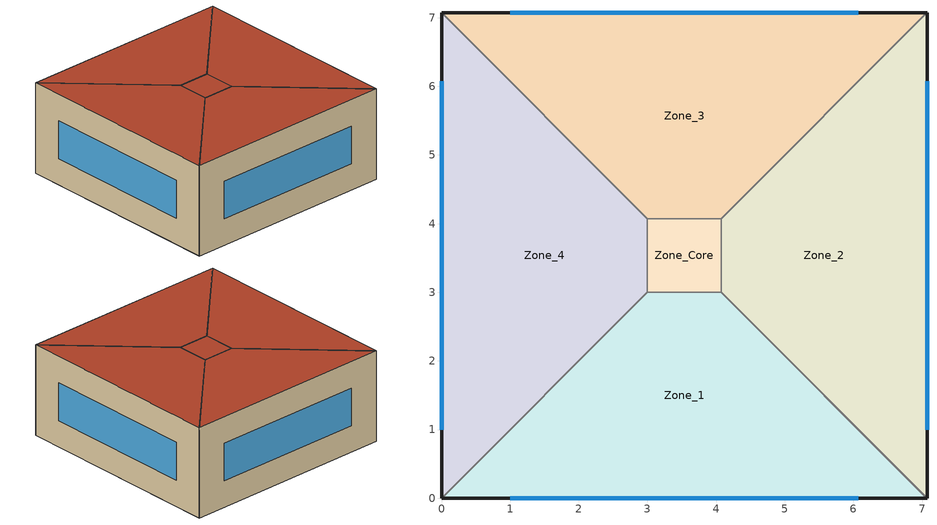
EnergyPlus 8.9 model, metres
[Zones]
Zone_1
 floor ground (Floor_Construction): 0,0 3,3 4.07,3 7.07,0 z0
 wall outside (EWall_Construction): 0,0 7.07,0 z0:3
 wall to Zone_Core (EWall_Construction): 3,3 4.07,3 z0:3
 wall to Zone_4 (EWall_Construction): 0,0 3,3 z0:3
 wall to Zone_2 (EWall_Construction): 7.07,0 4.07,3 z0:3
 window (Window_Construction): 1,0 6.07,0 z0.87:2.13
 roof outside (Roof_Construction): 0,0 7.07,0 4.07,3 3,3 z3
Zone_2
 floor ground (Floor_Construction): 4.07,3 4.07,4.07 7.07,7.07 7.07,0 z0
 wall outside (EWall_Construction): 7.07,0 7.07,7.07 z0:3
 wall to Zone_1 (EWall_Construction): 4.07,3 7.07,0 z0:3
 wall to Zone_Core (EWall_Construction): 4.07,3 4.07,4.07 z0:3
 wall to Zone_3 (EWall_Construction): 4.07,4.07 7.07,7.07 z0:3
 window (Window_Construction): 7.07,1 7.07,6.07 z0.87:2.13
 roof outside (Roof_Construction): 4.07,3 7.07,0 7.07,7.07 4.07,4.07 z3
Zone_3
 floor ground (Floor_Construction): 3,4.07 0,7.07 7.07,7.07 4.07,4.07 z0
 wall outside (EWall_Construction): 7.07,7.07 0,7.07 z0:3
 wall to Zone_Core (EWall_Construction): 3,4.07 4.07,4.07 z0:3
 wall to Zone_2 (EWall_Construction): 4.07,4.07 7.07,7.07 z0:3
 wall to Zone_4 (EWall_Construction): 3,4.07 0,7.07 z0:3
 window (Window_Construction): 6.07,7.07 1,7.07 z0.87:2.13
 roof outside (Roof_Construction): 3,4.07 4.07,4.07 7.07,7.07 0,7.07 z3
Zone_4
 floor ground (Floor_Construction): 0,0 0,7.07 3,4.07 3,3 z0
 wall outside (EWall_Construction): 0,7.07 0,0 z0:3
 wall to Zone_1 (EWall_Construction): 0,0 3,3 z0:3
 wall to Zone_3 (EWall_Construction): 3,4.07 0,7.07 z0:3
 wall to Zone_Core (EWall_Construction): 3,3 3,4.07 z0:3
 window (Window_Construction): 0,6.07 0,1 z0.87:2.13
 roof outside (Roof_Construction): 0,0 3,3 3,4.07 0,7.07 z3
Zone_Core
 floor ground (Floor_Construction): 4.07,4.07 4.07,3 3,3 3,4.07 z0
 roof outside (Roof_Construction): 4.07,4.07 4.07,3 3,3 3,4.07 z3
[Building]
Building: North Axis {deg}=90; Terrain=Suburbs; Loads Convergence Tolerance Value=0.04; Temperature Convergence Tolerance Value {deltaC}=0.4; Solar Distribution=FullExterior; Maximum Number of Warmup Days=25
[SizingPeriod:DesignDay] Day of Month=21; Dry-Bulb Temperature Range Modifier Type=DefaultMultipliers; Humidity Condition Type=Wetbulb; Barometric Pressure {Pa}=98757; Rain Indicator=No; Snow Indicator=No; Daylight Saving Time Indicator=No
Name | Month | Day Type | Maximum Dry-Bulb Temperature {C} | Daily Dry-Bulb Temperature Range {deltaC} | Wetbulb or DewPoint at Maximum Dry-Bulb {C} | Wind Speed {m/s} | Wind Direction {deg} | Solar Model Indicator | Sky Clearness | ASHRAE Clear Sky Optical Depth for Beam Irradiance (taub) | ASHRAE Clear Sky Optical Depth for Diffuse Irradiance (taud)
New Delhi Ann Htg 99.6% Condns DB | 1 | WinterDesignDay | 6.3 | 0 | 6.3 | 0.5 | 270 | ASHRAEClearSky | 0
New Delhi Ann Clg .4% Condns DB=>MWB | 6 | SummerDesignDay | 42 | 9.7 | 22.2 | 3.2 | 320 | ASHRAETau |  | 0 | 1.179
[Material] Thermal Absorptance=0.9
Name | Roughness | Thickness {m} | Conductivity {W/m-K} | Density {kg/m3} | Specific Heat {J/kg-K} | Solar Absorptance | Visible Absorptance
Concrete_mat | Rough | 0.1 | 0.81 | 977 | 830 | 0.65 | 0.65
Plaster_mat | Rough | 0.015 | 0.16 | 600 | 1000 | 0.5 | 0.5
XPS INSULATION | VeryRough | 0.025 | 0.0432394 | 91.30524 | 836.8 | 0.5 | 0.5
Cool Roof Membrane | Smooth | 0.0015 | 0.16 | 1121.29 | 1460 | 0.7 | 0.7
[WindowMaterial:SimpleGlazingSystem]
Testwindow: U-Factor {W/m2-K}=3.3; Solar Heat Gain Coefficient=0.25; Visible Transmittance=0.3
[WindowMaterial:Blind]
BLIND: Slat Orientation=HORIZONTAL; Slat Width {m}=0.025; Slat Separation {m}=0.01875; Slat Thickness {m}=0.001; Slat Angle {deg}=45; Slat Conductivity {W/m-K}=0.1; Slat Beam Solar Transmittance=0; Front Side Slat Beam Solar Reflectance=0.7; Back Side Slat Beam Solar Reflectance=0.7; Slat Diffuse Solar Transmittance=0; Front Side Slat Diffuse Solar Reflectance=0.7; Back Side Slat Diffuse Solar Reflectance=0.7; Slat Beam Visible Transmittance=0; Front Side Slat Beam Visible Reflectance=0.5; Back Side Slat Beam Visible Reflectance=0.5; Slat Diffuse Visible Transmittance=0; Front Side Slat Diffuse Visible Reflectance=0.5; Back Side Slat Diffuse Visible Reflectance=0.5; Slat Infrared Hemispherical Transmittance=0; Front Side Slat Infrared Hemispherical Emissivity=0.9; Back Side Slat Infrared Hemispherical Emissivity=0.9; Blind to Glass Distance {m}=0.05; Blind Top Opening Multiplier=0.5; Blind Bottom Opening Multiplier=0.5; Blind Left Side Opening Multiplier=0; Blind Right Side Opening Multiplier=0; Minimum Slat Angle {deg}=0; Maximum Slat Angle {deg}=180
[Construction]
Roof_Construction: Cool Roof Membrane, Concrete_mat, Plaster_mat, XPS INSULATION
Window_Construction: Testwindow
Int_Blind_Cons: Testwindow, BLIND
EWall_Construction; Floor_Construction: Plaster_mat, Concrete_mat, Plaster_mat, XPS INSULATION
[WindowProperty:ShadingControl]
INCIDENT SOLAR ON BLIND: Shading Type=InteriorBlind; Construction with Shading=Int_Blind_Cons; Shading Control Type=AlwaysOff; Setpoint {W/m2, W or deg C}=200; Shading Control Is Scheduled=NO; Glare Control Is Active=NO; Type of Slat Angle Control for Blinds=FixedSlatAngle
[Zone] Type=1; Multiplier=1; Ceiling Height {m}=autocalculate; Volume {m3}=autocalculate; Floor Area {m2}=autocalculate; Zone Inside Convection Algorithm=TARP
Zone_1; Zone_2; Zone_3; Zone_4; Zone_Core
[Shading:Overhang] Height above Window or Door {m}=0; Tilt Angle from Window/Door {deg}=90; Left extension from Window/Door Width {m}=0; Right extension from Window/Door Width {m}=0; Depth {m}=0.0021892
Name | Window or Door
Test_overhang_N | North_Window
Test_overhang_S | South_Window
Test_overhang_E | East_Window
Test_overhang_W | West_Window
[HVACTemplate:Thermostat]
Thermostat_test: Heating Setpoint Schedule=Always 20; Constant Heating Setpoint {C}=20; Cooling Setpoint Schedule=Always 24; Constant Cooling Setpoint {C}=24
[HVACTemplate:Zone:PTHP] Template Thermostat=Thermostat_test; Cooling Supply Air Flow Rate {m3/s}=autosize; Heating Supply Air Flow Rate {m3/s}=autosize; Zone Heating Sizing Factor=1.25; Zone Cooling Sizing Factor=1.15; Outdoor Air Method=Flow/Person; Outdoor Air Flow Rate per Person {m3/s}=0.00707; Outdoor Air Flow Rate per Zone Floor Area {m3/s-m2}=0.01; Supply Fan Operating Mode Schedule=Fan sch; Supply Fan Placement=DrawThrough; Supply Fan Total Efficiency=0.7; Supply Fan Delta Pressure {Pa}=75; Supply Fan Motor Efficiency=0.9; Cooling Coil Type=SingleSpeedDX; Cooling Coil Gross Rated Total Capacity {W}=autosize; Cooling Coil Gross Rated Sensible Heat Ratio=autosize; Cooling Coil Gross Rated COP {W/W}=3; Heat Pump Heating Coil Type=SingleSpeedDXHeatPump; Heat Pump Heating Coil Gross Rated Capacity {W}=autosize; Heat Pump Heating Coil Gross Rated COP {W/W}=2.75; Heat Pump Heating Minimum Outdoor Dry-Bulb Temperature {C}=-8; Heat Pump Defrost Maximum Outdoor Dry-Bulb Temperature {C}=5; Heat Pump Defrost Strategy=ReverseCycle; Heat Pump Defrost Control=Timed; Heat Pump Defrost Time Period Fraction=0.058333; Supplemental Heating Coil Type=Electric; Supplemental Heating Coil Capacity {W}=autosize; Supplemental Heating Coil Maximum Outdoor Dry-Bulb Temperature {C}=21; Supplemental Gas Heating Coil Efficiency=0.8; Zone Cooling Design Supply Air Temperature Input Method=SupplyAirTemperature; Zone Cooling Design Supply Air Temperature {C}=14; Zone Cooling Design Supply Air Temperature Difference {deltaC}=11.11; Zone Heating Design Supply Air Temperature Input Method=SupplyAirTemperature; Zone Heating Design Supply Air Temperature {C}=50; Zone Heating Design Supply Air Temperature Difference {deltaC}=30
Zone_1; Zone_2; Zone_3; Zone_4; Zone_Core
[ComponentCost:LineItem]
Name | Line Item Type | Item | Cost per Area {$/m2}
Exterior Walls | Construction | EWall_Construction | 1000
Roof | Construction | Roof_Construction | 1500
Glass Cost | Construction | Window_Construction | 5000
Overhang | Shading:Zone:Detailed | Test_overhang_S | 500
Overhang | Shading:Zone:Detailed | Test_overhang_N | 500
Overhang | Shading:Zone:Detailed | Test_overhang_E | 500
Overhang | Shading:Zone:Detailed | Test_overhang_W | 500
[UtilityCost:Tariff]
ElectricityCost: Output Meter=ElectricityPurchased:Facility; Conversion Factor Choice=kWh; Monthly Charge or Variable=0
[UtilityCost:Charge:Simple]
Utility Cost Charge Simple=FlatEnergyCharge; Tariff=ElectricityCost; Source Variable=totalEnergy; Season=Annual; Category Variable=EnergyCharges; Cost per Unit Value or Variable=5
[Schedule:Compact]
Always 20: Through:12/31, For: AllDays, Until: 8:00, 5, Until 18:00, 20, Until 24:00, 5
Always 24: Through:12/31, For: AllDays, Until: 8:00, 40, Until 18:00, 24, Until 24:00, 40
Fan sch: Through:12/31, For: AllDays, Until: 8:00, 0, Until 18:00, 1, Until 24:00, 0
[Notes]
Orientation / Azimuth Nikhil
Azimuth	degree
New Delhi Annual Cooling Design Conditions Wind Speed=3.2m/s Wind Dir=320
Hottest Month=JUN
New Delhi_Delhi_IND Annual Cooling (DB=>MWB) .4%, MaxDB=42°C MWB=22.2°C
